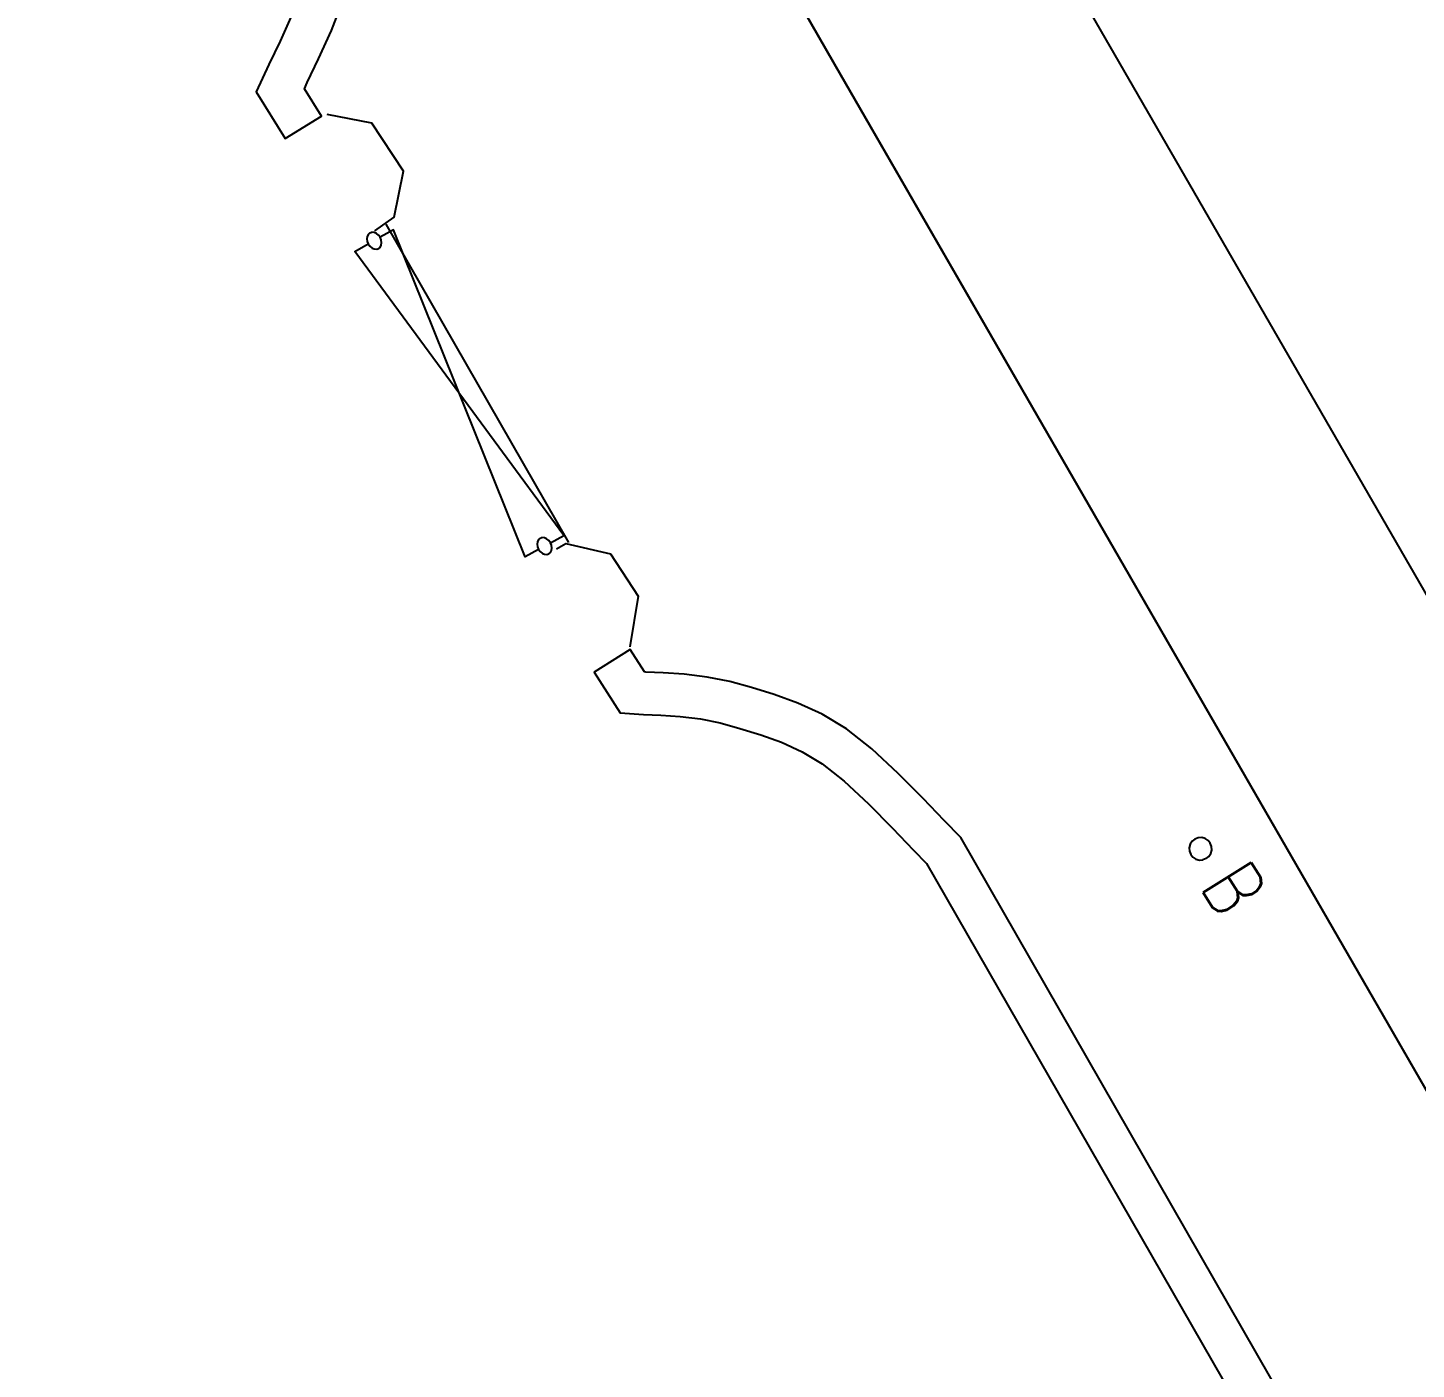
# Model space of a CAD drawing. Extents: x 427500 to 429848, y 434500 to 436505.
# Drawn here: x 427868.81 to 427878.63, y 436212.35 to 436221.82 of the extents above; entities that cross this region are included whole.
import ezdxf

# ---------------------------------------------------------------- set-up
doc = ezdxf.new("R2010")
doc.units = 0
doc.layers.get('0').update_dxf_attribs({"color": 222})
doc.layers.add('LPTIP_Ex_Base', color=8, linetype='Continuous')
doc.layers.add('PROPOSED', color=1, linetype='Continuous')
doc.styles.get("Standard").update_dxf_attribs({"font": 'romans.shx'})

# ---------------------------------------------------------------- blocks, each defined once
blk = doc.blocks.new('GATE')
at = {"color": 0, "linetype": 'ByBlock', "flags": 128}
for points in [[(-0.475952, 0.024048), (-0.475952, 0.078156), (0.475952, -0.078156), (0.475952, -0.024048)], [(-0.475952, -0.024048), (-0.475952, -0.078156), (0.475952, 0.078156), (0.475952, 0.024048)], [(-0.450902, 0), (-0.451904, 0.007014), (-0.455912, 0.014028), (-0.460922, 0.019038), (-0.467936, 0.023046), (-0.475952, 0.024048), (-0.482966, 0.023046), (-0.48998, 0.019038), (-0.49499, 0.014028), (-0.498998, 0.007014), (-0.5, 0), (-0.498998, -0.007014), (-0.49499, -0.014028), (-0.48998, -0.019038), (-0.482966, -0.023046), (-0.475952, -0.024048), (-0.467936, -0.023046), (-0.460922, -0.019038), (-0.455912, -0.014028), (-0.451904, -0.007014)], [(-0.450902, 0), (-0.451904, -0.007014)], [(0.5, 0), (0.498998, 0.007014), (0.49499, 0.014028), (0.48998, 0.019038), (0.482966, 0.023046), (0.475952, 0.024048), (0.467936, 0.023046), (0.460922, 0.019038), (0.455912, 0.014028), (0.451904, 0.007014), (0.450902, 0), (0.451904, -0.007014), (0.455912, -0.014028), (0.460922, -0.019038), (0.467936, -0.023046), (0.475952, -0.024048), (0.482966, -0.023046), (0.48998, -0.019038), (0.49499, -0.014028), (0.498998, -0.007014)], [(0.5, 0), (0.498998, -0.007014)]]:
    blk.add_lwpolyline(points, dxfattribs=at)
blk = doc.blocks.new('CIRCL')
at = {"color": 0, "linetype": 'ByBlock', "flags": 128}
for points in [[(0.5, 0), (0.475, 0.154), (0.404, 0.293), (0.293, 0.404), (0.154, 0.475), (0, 0.5), (-0.154, 0.475), (-0.293, 0.404), (-0.404, 0.293), (-0.475, 0.154), (-0.5, 0), (-0.475, -0.154), (-0.404, -0.293), (-0.293, -0.404), (-0.154, -0.475), (0, -0.5), (0.154, -0.475), (0.293, -0.404), (0.404, -0.293), (0.475, -0.154)], [(0.5, 0), (0.475, -0.154)]]:
    blk.add_lwpolyline(points, dxfattribs=at)

msp = doc.modelspace()

# ---------------------------------------------------------------- linework, layer by layer
at = {"layer": 'LPTIP_Ex_Base', "color": 251, "true_color": 0x636466, "flags": 128}
for points in [[(427868.8122751432, 436231.483146855), (427874.513139, 436221.568913), (427879.755782, 436212.482), (427884.65197, 436204.026998), (427884.686444, 436203.971906), (427884.736059, 436203.894732), (427884.792514, 436203.803992), (427884.847508, 436203.708205), (427884.892739, 436203.615886), (427884.926679, 436203.526749), (427884.954862, 436203.435115), (427884.979581, 436203.341416), (427885.003129, 436203.246082), (427885.027799, 436203.149544), (427885.055427, 436203.043147), (427885.084485, 436202.926604)], [(427870.681187, 436221.92165), (427870.595223, 436221.73124), (427870.515697, 436221.564925), (427870.427643, 436221.371892), (427870.632396, 436221.042989), (427870.887085, 436221.201541), (427870.767391, 436221.393812), (427870.787524, 436221.43795), (427870.867302, 436221.604791), (427870.957886, 436221.805434), (427871.041992, 436222.021512)], [(427871.266235, 436220.390772), (427871.40147, 436220.487156), (427871.467756, 436220.812582), (427871.243544, 436221.151385), (427870.927351, 436221.21123)], [(427871.342951, 436220.436997), (427872.634153, 436218.187213)], [(427872.549098, 436218.142931), (427872.615562, 436218.18102), (427872.930923, 436218.107318), (427873.125846, 436217.809671), (427873.068485, 436217.450873)], [(427878.095827, 436211.417145), (427875.406144, 436216.103721), (427875.288129, 436216.223782), (427875.139483, 436216.379014), (427874.963295, 436216.55724), (427874.77716, 436216.73102), (427874.597582, 436216.872795), (427874.425975, 436216.975027), (427874.25502, 436217.054054), (427874.087932, 436217.115233), (427873.928216, 436217.163597), (427873.774582, 436217.205257), (427873.614813, 436217.237946), (427873.45201, 436217.257263), (427873.302806, 436217.267517), (427873.180542, 436217.273258), (427873.170479, 436217.273911), (427873.068881, 436217.432884), (427872.816087, 436217.271327), (427872.999478, 436216.984371), (427873.163788, 436216.973705), (427873.285483, 436216.96799), (427873.424034, 436216.958469), (427873.566987, 436216.941507), (427873.705186, 436216.913232), (427873.845466, 436216.875192), (427873.992806, 436216.830576), (427874.14031, 436216.776568), (427874.28588, 436216.709275), (427874.427129, 436216.625129), (427874.581507, 436216.503249), (427874.754166, 436216.342051), (427874.92445, 436216.169798), (427875.0728, 436216.014874), (427875.165145, 436215.920927), (427877.837383, 436211.264749)]]:
    msp.add_lwpolyline(points, dxfattribs=at)
at = {"layer": 'PROPOSED', "flags": 128}
msp.add_lwpolyline([(427876.0295048039, 436222.442489996), (427882.4243574797, 436211.3630347404), (427880.9087020397, 436210.4882269974), (427874.513139, 436221.568913), (427868.8122751432, 436231.483146855)], dxfattribs=at)

# ---------------------------------------------------------------- block references
at = {"layer": 'LPTIP_Ex_Base', "color": 251, "true_color": 0x636466}
for name, p, xscale, yscale, zscale, rotation in [('GATE', (427871.862572, 436219.24181), 2.597226, 2, 2.597226, 119.139795), ('CIRCL', (427877.100752, 436216.023854), 0.16, 0.16, 0.16, 300.0985979999999)]:
    msp.add_blockref(name, p, dxfattribs=dict(at, xscale=xscale, yscale=yscale, zscale=zscale, rotation=rotation))

# ---------------------------------------------------------------- texts
at = {"layer": 'LPTIP_Ex_Base', "color": 251, "true_color": 0x636466, "width": 0.8}
msp.add_text('B', height=0.4, rotation=302.081146, dxfattribs=at).set_placement((427877.089962, 436215.761576))

doc.saveas('drawing.dxf')
